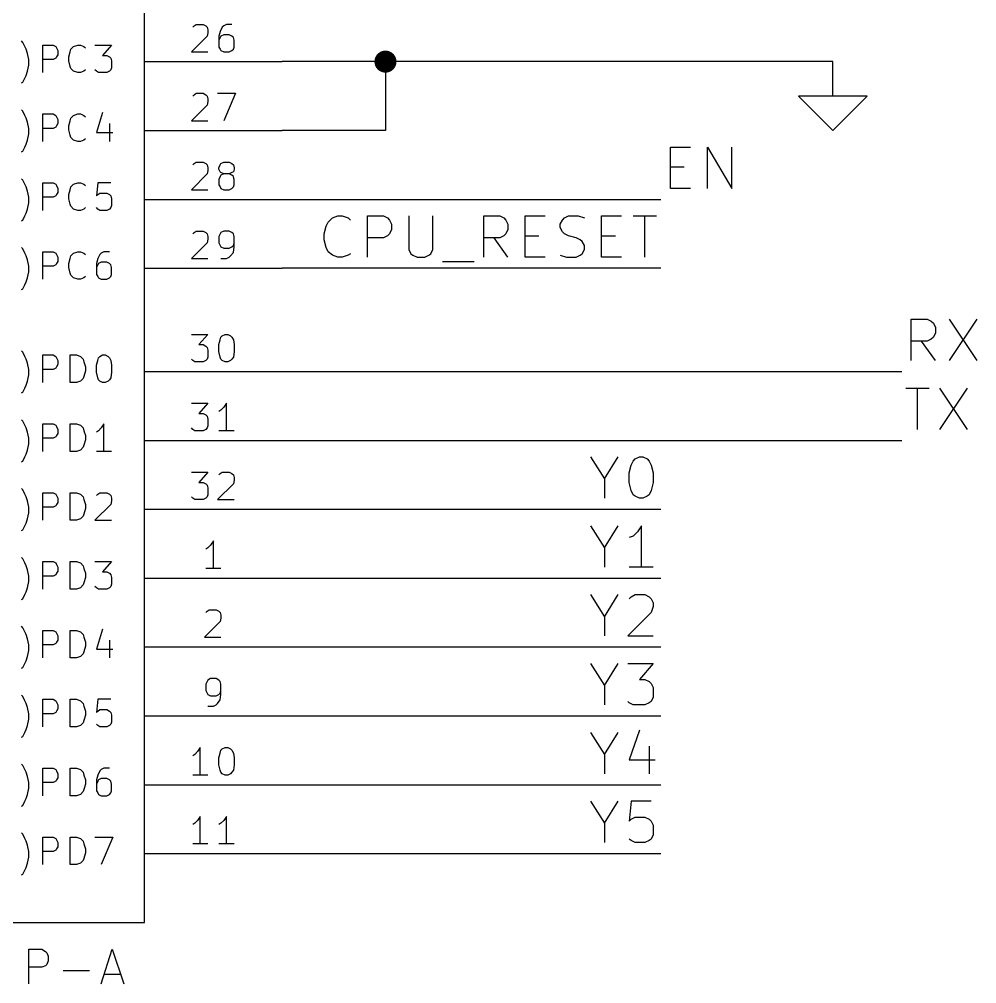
# Model space of a CAD drawing. Extents: x 4000 to 196000, y 4000 to 146000.
# Drawn here: x 50680 to 64590, y 107110 to 121115 of the extents above; entities that cross this region are included whole.
import ezdxf

# ---------------------------------------------------------------- set-up
doc = ezdxf.new("R2010")
doc.units = 0
doc.layers.add('BLACK', color=1, linetype='CONTINUOUS')

msp = doc.modelspace()

# ---------------------------------------------------------------- linework, layer by layer
at = {"layer": 'BLACK'}
for p, q in [((52500, 108000), (52500, 133000)), ((53200, 121000), (53220, 121020)), ((53220, 121020), (53250, 121040)), ((53250, 121040), (53350, 121040)), ((53350, 121040), (53390, 121020)), ((53390, 121020), (53410, 121000)), ((53650, 121020), (53630, 121000)), ((53690, 121040), (53650, 121020)), ((53770, 121040), (53690, 121040)), ((53410, 120870), (53180, 120640)), ((53410, 121000), (53420, 120960)), ((53420, 120920), (53410, 120870)), ((53420, 120960), (53420, 120920)), ((53600, 120940), (53580, 120870)), ((53580, 120870), (53580, 120710)), ((53630, 121000), (53600, 120940)), ((53610, 120870), (53600, 120850)), ((53650, 120890), (53610, 120870)), ((53730, 120890), (53650, 120890)), ((53770, 120870), (53730, 120890)), ((53790, 120850), (53770, 120870)), ((50730, 120780), (50710, 120800)), ((50760, 120720), (50730, 120780)), ((51020, 120340), (51020, 120740)), ((51020, 120740), (51170, 120740)), ((51170, 120740), (51210, 120720)), ((51470, 120720), (51530, 120740)), ((51530, 120740), (51570, 120740)), ((51570, 120740), (51620, 120720)), ((51780, 120740), (52020, 120740)), ((52020, 120740), (51890, 120590)), ((53600, 120850), (53580, 120810)), ((53800, 120810), (53790, 120850)), ((53800, 120710), (53800, 120810)), ((50780, 120680), (50760, 120720)), ((50800, 120620), (50780, 120680)), ((50820, 120530), (50800, 120620)), ((51210, 120720), (51220, 120700)), ((51220, 120700), (51240, 120660)), ((51240, 120600), (51220, 120570)), ((51240, 120660), (51240, 120600)), ((51400, 120570), (51420, 120640)), ((51420, 120640), (51430, 120680)), ((51430, 120680), (51470, 120720)), ((51620, 120720), (51640, 120700)), ((51890, 120590), (51950, 120590)), ((51950, 120590), (51990, 120570)), ((53180, 120640), (53420, 120640)), ((53580, 120710), (53600, 120680)), ((53600, 120680), (53610, 120660)), ((53610, 120660), (53650, 120640)), ((53650, 120640), (53730, 120640)), ((53730, 120640), (53770, 120660)), ((53770, 120660), (53790, 120680)), ((53790, 120680), (53800, 120710)), ((50800, 120360), (50820, 120450)), ((50820, 120450), (50820, 120530)), ((51170, 120530), (51020, 120530)), ((51210, 120550), (51170, 120530)), ((51220, 120570), (51210, 120550)), ((51400, 120510), (51400, 120570)), ((51420, 120430), (51400, 120510)), ((51990, 120570), (52010, 120550)), ((52010, 120550), (52020, 120510)), ((52020, 120510), (52020, 120410)), ((52500, 120500), (54500, 120500)), ((62500, 120500), (54500, 120500)), ((56000, 120500), (56000, 119500)), ((62500, 120000), (62500, 120500)), ((50780, 120300), (50800, 120360)), ((51430, 120400), (51420, 120430)), ((51470, 120360), (51430, 120400)), ((51530, 120340), (51470, 120360)), ((51570, 120340), (51530, 120340)), ((51620, 120360), (51570, 120340)), ((51640, 120380), (51620, 120360)), ((51800, 120360), (51780, 120380)), ((51830, 120340), (51800, 120360)), ((51950, 120340), (51830, 120340)), ((51990, 120360), (51950, 120340)), ((52010, 120380), (51990, 120360)), ((52020, 120410), (52010, 120380)), ((50710, 120190), (50730, 120200)), ((50730, 120200), (50760, 120260)), ((50760, 120260), (50780, 120300)), ((53220, 120020), (53250, 120040)), ((53250, 120040), (53350, 120040)), ((53350, 120040), (53390, 120020)), ((53560, 120040), (53820, 120040)), ((53820, 120040), (53650, 119640)), ((53200, 120000), (53220, 120020)), ((53390, 120020), (53410, 120000)), ((53410, 120000), (53420, 119960)), ((53420, 119920), (53410, 119870)), ((53420, 119960), (53420, 119920)), ((62000, 120000), (62500, 119500)), ((63000, 120000), (62000, 120000)), ((62500, 119500), (63000, 120000)), ((50730, 119780), (50710, 119800)), ((50760, 119720), (50730, 119780)), ((51890, 119760), (51800, 119470)), ((53410, 119870), (53180, 119640)), ((50780, 119680), (50760, 119720)), ((50800, 119620), (50780, 119680)), ((50820, 119530), (50800, 119620)), ((51020, 119340), (51020, 119740)), ((51020, 119740), (51170, 119740)), ((51170, 119740), (51210, 119720)), ((51210, 119720), (51220, 119700)), ((51220, 119700), (51240, 119660)), ((51240, 119660), (51240, 119600)), ((51400, 119570), (51420, 119640)), ((51420, 119640), (51430, 119680)), ((51430, 119680), (51470, 119720)), ((51470, 119720), (51530, 119740)), ((51530, 119740), (51570, 119740)), ((51570, 119740), (51620, 119720)), ((51620, 119720), (51640, 119700)), ((53180, 119640), (53420, 119640)), ((50820, 119450), (50820, 119530)), ((51170, 119530), (51020, 119530)), ((51210, 119550), (51170, 119530)), ((51220, 119570), (51210, 119550)), ((51240, 119600), (51220, 119570)), ((51400, 119510), (51400, 119570)), ((51420, 119430), (51400, 119510)), ((51800, 119470), (52040, 119470)), ((51990, 119600), (51990, 119340)), ((52500, 119500), (54500, 119500)), ((56000, 119500), (54500, 119500)), ((50780, 119300), (50800, 119360)), ((50800, 119360), (50820, 119450)), ((51430, 119400), (51420, 119430)), ((51470, 119360), (51430, 119400)), ((51530, 119340), (51470, 119360)), ((51570, 119340), (51530, 119340)), ((51620, 119360), (51570, 119340)), ((51640, 119380), (51620, 119360)), ((50710, 119190), (50730, 119200)), ((50730, 119200), (50760, 119260)), ((50760, 119260), (50780, 119300)), ((60140, 118660), (60140, 119260)), ((60140, 119260), (60430, 119260)), ((60680, 118660), (60680, 119260)), ((60680, 119260), (61030, 118660)), ((61030, 118660), (61030, 119260)), ((53200, 119000), (53220, 119020)), ((53220, 119020), (53250, 119040)), ((53250, 119040), (53350, 119040)), ((53350, 119040), (53390, 119020)), ((53390, 119020), (53410, 119000)), ((53410, 119000), (53420, 118960)), ((53420, 118920), (53410, 118870)), ((53420, 118960), (53420, 118920)), ((53580, 118960), (53600, 119000)), ((53580, 118940), (53580, 118960)), ((53600, 118900), (53580, 118940)), ((53600, 119000), (53610, 119020)), ((53610, 119020), (53650, 119040)), ((53650, 119040), (53730, 119040)), ((53730, 119040), (53770, 119020)), ((53770, 119020), (53790, 119000)), ((53790, 119000), (53800, 118960)), ((53800, 118940), (53790, 118900)), ((53800, 118960), (53800, 118940)), ((60140, 118970), (60340, 118970)), ((50730, 118780), (50710, 118800)), ((50760, 118720), (50730, 118780)), ((53410, 118870), (53180, 118640)), ((53600, 118830), (53580, 118790)), ((53580, 118790), (53580, 118710)), ((53610, 118890), (53600, 118900)), ((53610, 118850), (53600, 118830)), ((53650, 118870), (53610, 118890)), ((53650, 118870), (53610, 118850)), ((53730, 118870), (53650, 118870)), ((53770, 118890), (53730, 118870)), ((53770, 118850), (53730, 118870)), ((53790, 118900), (53770, 118890)), ((53790, 118830), (53770, 118850)), ((53800, 118790), (53790, 118830)), ((53800, 118710), (53800, 118790)), ((50780, 118680), (50760, 118720)), ((50800, 118620), (50780, 118680)), ((51020, 118340), (51020, 118740)), ((51020, 118740), (51170, 118740)), ((51170, 118740), (51210, 118720)), ((51210, 118720), (51220, 118700)), ((51220, 118700), (51240, 118660)), ((51240, 118660), (51240, 118600)), ((51400, 118570), (51420, 118640)), ((51420, 118640), (51430, 118680)), ((51430, 118680), (51470, 118720)), ((51470, 118720), (51530, 118740)), ((51530, 118740), (51570, 118740)), ((51570, 118740), (51620, 118720)), ((51620, 118720), (51640, 118700)), ((51820, 118740), (51800, 118550)), ((52010, 118740), (51820, 118740)), ((53180, 118640), (53420, 118640)), ((53580, 118710), (53600, 118680)), ((53600, 118680), (53610, 118660)), ((53610, 118660), (53650, 118640)), ((53650, 118640), (53730, 118640)), ((53730, 118640), (53770, 118660)), ((53770, 118660), (53790, 118680)), ((53790, 118680), (53800, 118710)), ((60430, 118660), (60140, 118660)), ((50820, 118530), (50800, 118620)), ((50820, 118450), (50820, 118530)), ((51170, 118530), (51020, 118530)), ((51210, 118550), (51170, 118530)), ((51220, 118570), (51210, 118550)), ((51240, 118600), (51220, 118570)), ((51400, 118510), (51400, 118570)), ((51420, 118430), (51400, 118510)), ((51800, 118550), (51820, 118570)), ((51820, 118570), (51850, 118590)), ((51850, 118590), (51950, 118590)), ((51950, 118590), (51990, 118570)), ((51990, 118570), (52010, 118550)), ((52010, 118550), (52020, 118510)), ((52020, 118510), (52020, 118410)), ((52500, 118500), (54500, 118500)), ((54500, 118500), (60000, 118500)), ((50780, 118300), (50800, 118360)), ((50800, 118360), (50820, 118450)), ((51430, 118400), (51420, 118430)), ((51470, 118360), (51430, 118400)), ((51530, 118340), (51470, 118360)), ((51620, 118360), (51570, 118340)), ((51640, 118380), (51620, 118360)), ((51820, 118360), (51800, 118380)), ((51850, 118340), (51820, 118360)), ((51990, 118360), (51950, 118340)), ((52010, 118380), (51990, 118360)), ((52020, 118410), (52010, 118380)), ((50730, 118200), (50760, 118260)), ((50760, 118260), (50780, 118300)), ((51570, 118340), (51530, 118340)), ((51950, 118340), (51850, 118340)), ((55170, 118170), (55230, 118230)), ((55230, 118230), (55310, 118260)), ((55310, 118260), (55370, 118260)), ((55370, 118260), (55460, 118230)), ((55460, 118230), (55490, 118200)), ((55740, 117660), (55740, 118260)), ((55740, 118260), (55970, 118260)), ((55970, 118260), (56030, 118230)), ((56030, 118230), (56060, 118200)), ((56340, 118260), (56340, 117770)), ((56690, 117770), (56690, 118260)), ((57430, 117660), (57430, 118260)), ((57430, 118260), (57660, 118260)), ((57660, 118260), (57720, 118230)), ((57720, 118230), (57750, 118200)), ((58030, 117660), (58030, 118260)), ((58030, 118260), (58320, 118260)), ((58570, 118200), (58600, 118230)), ((58600, 118230), (58660, 118260)), ((58660, 118260), (58800, 118260)), ((58800, 118260), (58890, 118230)), ((59140, 117660), (59140, 118260)), ((59140, 118260), (59430, 118260)), ((59600, 118260), (59940, 118260)), ((59770, 117660), (59770, 118260)), ((50710, 118190), (50730, 118200)), ((55110, 118000), (55140, 118110)), ((55140, 118110), (55170, 118170)), ((56060, 118200), (56090, 118140)), ((56090, 118140), (56090, 118060)), ((57750, 118200), (57780, 118140)), ((57780, 118140), (57780, 118060)), ((58540, 118140), (58570, 118200)), ((58540, 118090), (58540, 118140)), ((58570, 118030), (58540, 118090)), ((53200, 118000), (53220, 118020)), ((53220, 118020), (53250, 118040)), ((53250, 118040), (53350, 118040)), ((53350, 118040), (53390, 118020)), ((53390, 118020), (53410, 118000)), ((53410, 118000), (53420, 117960)), ((53420, 117960), (53420, 117920)), ((53600, 118000), (53580, 117960)), ((53580, 117960), (53580, 117870)), ((53610, 118020), (53600, 118000)), ((53650, 118040), (53610, 118020)), ((53730, 118040), (53650, 118040)), ((53770, 118020), (53730, 118040)), ((53790, 118000), (53770, 118020)), ((53800, 117960), (53790, 118000)), ((53800, 117810), (53800, 117960)), ((55110, 117910), (55110, 118000)), ((55970, 117940), (55740, 117940)), ((56030, 117970), (55970, 117940)), ((56060, 118000), (56030, 117970)), ((56090, 118060), (56060, 118000)), ((57660, 117940), (57430, 117940)), ((57780, 117660), (57580, 117940)), ((57720, 117970), (57660, 117940)), ((57750, 118000), (57720, 117970)), ((57780, 118060), (57750, 118000)), ((58030, 117970), (58230, 117970)), ((58600, 118000), (58570, 118030)), ((58660, 117970), (58600, 118000)), ((58770, 117940), (58660, 117970)), ((58830, 117910), (58770, 117940)), ((59140, 117970), (59340, 117970)), ((50730, 117780), (50710, 117800)), ((53410, 117870), (53180, 117640)), ((53420, 117920), (53410, 117870)), ((53580, 117870), (53600, 117830)), ((53600, 117830), (53610, 117810)), ((53610, 117810), (53650, 117790)), ((53650, 117790), (53730, 117790)), ((53730, 117790), (53770, 117810)), ((53770, 117810), (53790, 117830)), ((53790, 117830), (53800, 117870)), ((53790, 117730), (53800, 117810)), ((55140, 117800), (55110, 117910)), ((55170, 117740), (55140, 117800)), ((58860, 117890), (58830, 117910)), ((58890, 117830), (58860, 117890)), ((58890, 117770), (58890, 117830)), ((50760, 117720), (50730, 117780)), ((50780, 117680), (50760, 117720)), ((50800, 117620), (50780, 117680)), ((51020, 117340), (51020, 117740)), ((51020, 117740), (51170, 117740)), ((51170, 117740), (51210, 117720)), ((51210, 117720), (51220, 117700)), ((51220, 117700), (51240, 117660)), ((51240, 117660), (51240, 117600)), ((51420, 117640), (51430, 117680)), ((51430, 117680), (51470, 117720)), ((51470, 117720), (51530, 117740)), ((51530, 117740), (51570, 117740)), ((51570, 117740), (51620, 117720)), ((51620, 117720), (51640, 117700)), ((51850, 117700), (51820, 117640)), ((51870, 117720), (51850, 117700)), ((51910, 117740), (51870, 117720)), ((51990, 117740), (51910, 117740)), ((53690, 117640), (53730, 117660)), ((53730, 117660), (53750, 117680)), ((53750, 117680), (53790, 117730)), ((55230, 117690), (55170, 117740)), ((55310, 117660), (55230, 117690)), ((55370, 117660), (55310, 117660)), ((55460, 117690), (55370, 117660)), ((55490, 117710), (55460, 117690)), ((56340, 117770), (56370, 117710)), ((56370, 117710), (56400, 117690)), ((56400, 117690), (56460, 117660)), ((56460, 117660), (56570, 117660)), ((56570, 117660), (56630, 117690)), ((56630, 117690), (56660, 117710)), ((56660, 117710), (56690, 117770)), ((58320, 117660), (58030, 117660)), ((58540, 117690), (58630, 117660)), ((58630, 117660), (58770, 117660)), ((58770, 117660), (58830, 117690)), ((58830, 117690), (58860, 117710)), ((58860, 117710), (58890, 117770)), ((59430, 117660), (59140, 117660)), ((50820, 117530), (50800, 117620)), ((50820, 117450), (50820, 117530)), ((51170, 117530), (51020, 117530)), ((51210, 117550), (51170, 117530)), ((51220, 117570), (51210, 117550)), ((51240, 117600), (51220, 117570)), ((51400, 117570), (51420, 117640)), ((51400, 117510), (51400, 117570)), ((51420, 117430), (51400, 117510)), ((51820, 117640), (51800, 117570)), ((51800, 117570), (51800, 117410)), ((51820, 117550), (51800, 117510)), ((51830, 117570), (51820, 117550)), ((51870, 117590), (51830, 117570)), ((51950, 117590), (51870, 117590)), ((51990, 117570), (51950, 117590)), ((52010, 117550), (51990, 117570)), ((52020, 117510), (52010, 117550)), ((52020, 117410), (52020, 117510)), ((53180, 117640), (53420, 117640)), ((53610, 117640), (53690, 117640)), ((56830, 117600), (57290, 117600)), ((50800, 117360), (50820, 117450)), ((51430, 117400), (51420, 117430)), ((51470, 117360), (51430, 117400)), ((51640, 117380), (51620, 117360)), ((51800, 117410), (51820, 117380)), ((51820, 117380), (51830, 117360)), ((51990, 117360), (52010, 117380)), ((52010, 117380), (52020, 117410)), ((52500, 117500), (54500, 117500)), ((60000, 117500), (54500, 117500)), ((50730, 117200), (50760, 117260)), ((50760, 117260), (50780, 117300)), ((50780, 117300), (50800, 117360)), ((51530, 117340), (51470, 117360)), ((51570, 117340), (51530, 117340)), ((51620, 117360), (51570, 117340)), ((51830, 117360), (51870, 117340)), ((51870, 117340), (51950, 117340)), ((51950, 117340), (51990, 117360)), ((50710, 117190), (50730, 117200)), ((63640, 116160), (63640, 116760)), ((63640, 116760), (63870, 116760)), ((63870, 116760), (63930, 116730)), ((63930, 116730), (63960, 116700)), ((63960, 116700), (63990, 116640)), ((64190, 116760), (64590, 116160)), ((64590, 116760), (64190, 116160)), ((53180, 116540), (53420, 116540)), ((53420, 116540), (53290, 116390)), ((53630, 116520), (53670, 116540)), ((53670, 116540), (53710, 116540)), ((53710, 116540), (53750, 116520)), ((63990, 116560), (63960, 116500)), ((63990, 116640), (63990, 116560)), ((53290, 116390), (53350, 116390)), ((53350, 116390), (53390, 116370)), ((53580, 116390), (53600, 116460)), ((53580, 116290), (53580, 116390)), ((53600, 116460), (53610, 116500)), ((53610, 116500), (53630, 116520)), ((53750, 116520), (53770, 116500)), ((53770, 116500), (53790, 116460)), ((53790, 116460), (53800, 116390)), ((53800, 116390), (53800, 116290)), ((63870, 116440), (63640, 116440)), ((63990, 116160), (63790, 116440)), ((63930, 116470), (63870, 116440)), ((63960, 116500), (63930, 116470)), ((50730, 116280), (50710, 116300)), ((50760, 116220), (50730, 116280)), ((53390, 116370), (53410, 116350)), ((53410, 116350), (53420, 116310)), ((53420, 116310), (53420, 116210)), ((53600, 116210), (53580, 116290)), ((53800, 116290), (53790, 116210)), ((50780, 116180), (50760, 116220)), ((50800, 116120), (50780, 116180)), ((50820, 116030), (50800, 116120)), ((51020, 115840), (51020, 116240)), ((51020, 116240), (51170, 116240)), ((51170, 116240), (51210, 116220)), ((51210, 116220), (51220, 116200)), ((51220, 116200), (51240, 116160)), ((51240, 116160), (51240, 116100)), ((51420, 115840), (51420, 116240)), ((51420, 116240), (51510, 116240)), ((51510, 116240), (51570, 116220)), ((51570, 116220), (51610, 116180)), ((51610, 116180), (51620, 116140)), ((51620, 116140), (51640, 116070)), ((51800, 116090), (51820, 116160)), ((51820, 116160), (51830, 116200)), ((51830, 116200), (51850, 116220)), ((51850, 116220), (51890, 116240)), ((51890, 116240), (51930, 116240)), ((51930, 116240), (51970, 116220)), ((51970, 116220), (51990, 116200)), ((51990, 116200), (52010, 116160)), ((52010, 116160), (52020, 116090)), ((53200, 116160), (53180, 116180)), ((53230, 116140), (53200, 116160)), ((53350, 116140), (53230, 116140)), ((53390, 116160), (53350, 116140)), ((53410, 116180), (53390, 116160)), ((53420, 116210), (53410, 116180)), ((53610, 116180), (53600, 116210)), ((53630, 116160), (53610, 116180)), ((53670, 116140), (53630, 116160)), ((53710, 116140), (53670, 116140)), ((53750, 116160), (53710, 116140)), ((53770, 116180), (53750, 116160)), ((53790, 116210), (53770, 116180)), ((50820, 115950), (50820, 116030)), ((51170, 116030), (51020, 116030)), ((51210, 116050), (51170, 116030)), ((51220, 116070), (51210, 116050)), ((51240, 116100), (51220, 116070)), ((51640, 116010), (51620, 115930)), ((51640, 116070), (51640, 116010)), ((51800, 115990), (51800, 116090)), ((51820, 115910), (51800, 115990)), ((52020, 115990), (52010, 115910)), ((52020, 116090), (52020, 115990)), ((52500, 116000), (54500, 116000)), ((54500, 116000), (63500, 116000)), ((50780, 115800), (50800, 115860)), ((50800, 115860), (50820, 115950)), ((51510, 115840), (51420, 115840)), ((51570, 115860), (51510, 115840)), ((51610, 115900), (51570, 115860)), ((51620, 115930), (51610, 115900)), ((51830, 115880), (51820, 115910)), ((51850, 115860), (51830, 115880)), ((51890, 115840), (51850, 115860)), ((51930, 115840), (51890, 115840)), ((51970, 115860), (51930, 115840)), ((51990, 115880), (51970, 115860)), ((52010, 115910), (51990, 115880)), ((50710, 115690), (50730, 115700)), ((50730, 115700), (50760, 115760)), ((50760, 115760), (50780, 115800)), ((63560, 115760), (63900, 115760)), ((63730, 115160), (63730, 115760)), ((64050, 115760), (64450, 115160)), ((64450, 115760), (64050, 115160)), ((53180, 115540), (53420, 115540)), ((53420, 115540), (53290, 115390)), ((53610, 115440), (53580, 115420)), ((53650, 115480), (53610, 115440)), ((53690, 115540), (53650, 115480)), ((53690, 115140), (53690, 115540)), ((50730, 115280), (50710, 115300)), ((50760, 115220), (50730, 115280)), ((53290, 115390), (53350, 115390)), ((53350, 115390), (53390, 115370)), ((53390, 115370), (53410, 115350)), ((53410, 115350), (53420, 115310)), ((53420, 115310), (53420, 115210)), ((50780, 115180), (50760, 115220)), ((50800, 115120), (50780, 115180)), ((51020, 114840), (51020, 115240)), ((51020, 115240), (51170, 115240)), ((51170, 115240), (51210, 115220)), ((51210, 115220), (51220, 115200)), ((51220, 115200), (51240, 115160)), ((51240, 115160), (51240, 115100)), ((51420, 114840), (51420, 115240)), ((51420, 115240), (51510, 115240)), ((51510, 115240), (51570, 115220)), ((51570, 115220), (51610, 115180)), ((51610, 115180), (51620, 115140)), ((51620, 115140), (51640, 115070)), ((51830, 115140), (51800, 115120)), ((51870, 115180), (51830, 115140)), ((51910, 115240), (51870, 115180)), ((51910, 114840), (51910, 115240)), ((53200, 115160), (53180, 115180)), ((53230, 115140), (53200, 115160)), ((53350, 115140), (53230, 115140)), ((53390, 115160), (53350, 115140)), ((53410, 115180), (53390, 115160)), ((53420, 115210), (53410, 115180)), ((53800, 115140), (53580, 115140)), ((50820, 115030), (50800, 115120)), ((50820, 114950), (50820, 115030)), ((51170, 115030), (51020, 115030)), ((51210, 115050), (51170, 115030)), ((51220, 115070), (51210, 115050)), ((51240, 115100), (51220, 115070)), ((51640, 115010), (51620, 114930)), ((51640, 115070), (51640, 115010)), ((52500, 115000), (54500, 115000)), ((54500, 115000), (63500, 115000)), ((50780, 114800), (50800, 114860)), ((50800, 114860), (50820, 114950)), ((51570, 114860), (51510, 114840)), ((51610, 114900), (51570, 114860)), ((51620, 114930), (51610, 114900)), ((50730, 114700), (50760, 114760)), ((50760, 114760), (50780, 114800)), ((51510, 114840), (51420, 114840)), ((52020, 114840), (51800, 114840)), ((58980, 114760), (59180, 114440)), ((59180, 114440), (59380, 114760)), ((59600, 114700), (59630, 114730)), ((59630, 114730), (59690, 114760)), ((59690, 114760), (59740, 114760)), ((59740, 114760), (59800, 114730)), ((59800, 114730), (59830, 114700)), ((50710, 114690), (50730, 114700)), ((59540, 114530), (59570, 114640)), ((59570, 114640), (59600, 114700)), ((59830, 114700), (59860, 114640)), ((59860, 114640), (59890, 114530)), ((53180, 114540), (53420, 114540)), ((53420, 114540), (53290, 114390)), ((53580, 114500), (53600, 114520)), ((53600, 114520), (53630, 114540)), ((53630, 114540), (53730, 114540)), ((53730, 114540), (53770, 114520)), ((53770, 114520), (53790, 114500)), ((53790, 114500), (53800, 114460)), ((53800, 114460), (53800, 114420)), ((59180, 114440), (59180, 114160)), ((59540, 114390), (59540, 114530)), ((59890, 114530), (59890, 114390)), ((50730, 114280), (50710, 114300)), ((53290, 114390), (53350, 114390)), ((53350, 114390), (53390, 114370)), ((53390, 114370), (53410, 114350)), ((53410, 114350), (53420, 114310)), ((53420, 114310), (53420, 114210)), ((53790, 114370), (53560, 114140)), ((53800, 114420), (53790, 114370)), ((59570, 114270), (59540, 114390)), ((59890, 114390), (59860, 114270)), ((50760, 114220), (50730, 114280)), ((50780, 114180), (50760, 114220)), ((50800, 114120), (50780, 114180)), ((51020, 113840), (51020, 114240)), ((51020, 114240), (51170, 114240)), ((51170, 114240), (51210, 114220)), ((51210, 114220), (51220, 114200)), ((51220, 114200), (51240, 114160)), ((51240, 114160), (51240, 114100)), ((51420, 113840), (51420, 114240)), ((51420, 114240), (51510, 114240)), ((51510, 114240), (51570, 114220)), ((51570, 114220), (51610, 114180)), ((51610, 114180), (51620, 114140)), ((51800, 114200), (51820, 114220)), ((51820, 114220), (51850, 114240)), ((51850, 114240), (51950, 114240)), ((51950, 114240), (51990, 114220)), ((51990, 114220), (52010, 114200)), ((52010, 114200), (52020, 114160)), ((52020, 114160), (52020, 114120)), ((53200, 114160), (53180, 114180)), ((53230, 114140), (53200, 114160)), ((53390, 114160), (53350, 114140)), ((53410, 114180), (53390, 114160)), ((53420, 114210), (53410, 114180)), ((59600, 114210), (59570, 114270)), ((59630, 114190), (59600, 114210)), ((59690, 114160), (59630, 114190)), ((59740, 114160), (59690, 114160)), ((59800, 114190), (59740, 114160)), ((59830, 114210), (59800, 114190)), ((59860, 114270), (59830, 114210)), ((50820, 114030), (50800, 114120)), ((50820, 113950), (50820, 114030)), ((51170, 114030), (51020, 114030)), ((51210, 114050), (51170, 114030)), ((51220, 114070), (51210, 114050)), ((51240, 114100), (51220, 114070)), ((51620, 114140), (51640, 114070)), ((51640, 114010), (51620, 113930)), ((51640, 114070), (51640, 114010)), ((52010, 114070), (51780, 113840)), ((52020, 114120), (52010, 114070)), ((53350, 114140), (53230, 114140)), ((53560, 114140), (53800, 114140)), ((50800, 113860), (50820, 113950)), ((51610, 113900), (51570, 113860)), ((51620, 113930), (51610, 113900)), ((52500, 114000), (54500, 114000)), ((54500, 114000), (60000, 114000)), ((50730, 113700), (50760, 113760)), ((50760, 113760), (50780, 113800)), ((50780, 113800), (50800, 113860)), ((51510, 113840), (51420, 113840)), ((51570, 113860), (51510, 113840)), ((51780, 113840), (52020, 113840)), ((58980, 113760), (59180, 113440)), ((59180, 113440), (59380, 113760)), ((59720, 113760), (59660, 113670)), ((59720, 113160), (59720, 113760)), ((50710, 113690), (50730, 113700)), ((59600, 113610), (59540, 113590)), ((59660, 113670), (59600, 113610)), ((53460, 113480), (53420, 113440)), ((53500, 113540), (53460, 113480)), ((53500, 113140), (53500, 113540)), ((53420, 113440), (53390, 113420)), ((59180, 113440), (59180, 113160)), ((50730, 113280), (50710, 113300)), ((50760, 113220), (50730, 113280)), ((50780, 113180), (50760, 113220)), ((50800, 113120), (50780, 113180)), ((51020, 112840), (51020, 113240)), ((51020, 113240), (51170, 113240)), ((51170, 113240), (51210, 113220)), ((51210, 113220), (51220, 113200)), ((51220, 113200), (51240, 113160)), ((51420, 112840), (51420, 113240)), ((51420, 113240), (51510, 113240)), ((51510, 113240), (51570, 113220)), ((51570, 113220), (51610, 113180)), ((51610, 113180), (51620, 113140)), ((51780, 113240), (52020, 113240)), ((52020, 113240), (51890, 113090)), ((50820, 113030), (50800, 113120)), ((50820, 112950), (50820, 113030)), ((51170, 113030), (51020, 113030)), ((51210, 113050), (51170, 113030)), ((51220, 113070), (51210, 113050)), ((51240, 113100), (51220, 113070)), ((51240, 113160), (51240, 113100)), ((51620, 113140), (51640, 113070)), ((51640, 113070), (51640, 113010)), ((51890, 113090), (51950, 113090)), ((51950, 113090), (51990, 113070)), ((51990, 113070), (52010, 113050)), ((52010, 113050), (52020, 113010)), ((53610, 113140), (53390, 113140)), ((59890, 113160), (59540, 113160)), ((50800, 112860), (50820, 112950)), ((51610, 112900), (51570, 112860)), ((51620, 112930), (51610, 112900)), ((51640, 113010), (51620, 112930)), ((52020, 112910), (52010, 112880)), ((52020, 113010), (52020, 112910)), ((52500, 113000), (54500, 113000)), ((54500, 113000), (60000, 113000)), ((50730, 112700), (50760, 112760)), ((50760, 112760), (50780, 112800)), ((50780, 112800), (50800, 112860)), ((51510, 112840), (51420, 112840)), ((51570, 112860), (51510, 112840)), ((51800, 112860), (51780, 112880)), ((51830, 112840), (51800, 112860)), ((51950, 112840), (51830, 112840)), ((51990, 112860), (51950, 112840)), ((52010, 112880), (51990, 112860)), ((58980, 112760), (59180, 112440)), ((59180, 112440), (59380, 112760)), ((59570, 112730), (59630, 112760)), ((59630, 112760), (59770, 112760)), ((59770, 112760), (59830, 112730)), ((50710, 112690), (50730, 112700)), ((59540, 112700), (59570, 112730)), ((59830, 112730), (59860, 112700)), ((59860, 112700), (59890, 112640)), ((59890, 112640), (59890, 112590)), ((53390, 112500), (53410, 112520)), ((53410, 112520), (53440, 112540)), ((53440, 112540), (53540, 112540)), ((53540, 112540), (53580, 112520)), ((53580, 112520), (53600, 112500)), ((53600, 112500), (53610, 112460)), ((59860, 112500), (59520, 112160)), ((59890, 112590), (59860, 112500)), ((53600, 112370), (53370, 112140)), ((53610, 112420), (53600, 112370)), ((53610, 112460), (53610, 112420)), ((59180, 112440), (59180, 112160)), ((50730, 112280), (50710, 112300)), ((50760, 112220), (50730, 112280)), ((50780, 112180), (50760, 112220)), ((51020, 111840), (51020, 112240)), ((51020, 112240), (51170, 112240)), ((51170, 112240), (51210, 112220)), ((51210, 112220), (51220, 112200)), ((51220, 112200), (51240, 112160)), ((51420, 111840), (51420, 112240)), ((51420, 112240), (51510, 112240)), ((51510, 112240), (51570, 112220)), ((51570, 112220), (51610, 112180)), ((51890, 112260), (51800, 111970)), ((50800, 112120), (50780, 112180)), ((50820, 112030), (50800, 112120)), ((51210, 112050), (51170, 112030)), ((51220, 112070), (51210, 112050)), ((51240, 112100), (51220, 112070)), ((51240, 112160), (51240, 112100)), ((51610, 112180), (51620, 112140)), ((51620, 112140), (51640, 112070)), ((51640, 112070), (51640, 112010)), ((51990, 112100), (51990, 111840)), ((53370, 112140), (53610, 112140)), ((59520, 112160), (59890, 112160)), ((50800, 111860), (50820, 111950)), ((50820, 111950), (50820, 112030)), ((51170, 112030), (51020, 112030)), ((51610, 111900), (51570, 111860)), ((51620, 111930), (51610, 111900)), ((51640, 112010), (51620, 111930)), ((51800, 111970), (52040, 111970)), ((52500, 112000), (54500, 112000)), ((54500, 112000), (60000, 112000)), ((50730, 111700), (50760, 111760)), ((50760, 111760), (50780, 111800)), ((50780, 111800), (50800, 111860)), ((51510, 111840), (51420, 111840)), ((51570, 111860), (51510, 111840)), ((58980, 111760), (59180, 111440)), ((59180, 111440), (59380, 111760)), ((59520, 111760), (59890, 111760)), ((59890, 111760), (59690, 111530)), ((50710, 111690), (50730, 111700)), ((53410, 111500), (53390, 111460)), ((53420, 111520), (53410, 111500)), ((53460, 111540), (53420, 111520)), ((53540, 111540), (53460, 111540)), ((53580, 111520), (53540, 111540)), ((53600, 111500), (53580, 111520)), ((53610, 111460), (53600, 111500)), ((59690, 111530), (59770, 111530)), ((59770, 111530), (59830, 111500)), ((59830, 111500), (59860, 111470)), ((53390, 111460), (53390, 111370)), ((53390, 111370), (53410, 111330)), ((53600, 111330), (53610, 111370)), ((53610, 111310), (53610, 111460)), ((59180, 111440), (59180, 111160)), ((59860, 111470), (59890, 111410)), ((59890, 111410), (59890, 111270)), ((50730, 111280), (50710, 111300)), ((50760, 111220), (50730, 111280)), ((50780, 111180), (50760, 111220)), ((51020, 110840), (51020, 111240)), ((51020, 111240), (51170, 111240)), ((51170, 111240), (51210, 111220)), ((51210, 111220), (51220, 111200)), ((51220, 111200), (51240, 111160)), ((51420, 110840), (51420, 111240)), ((51420, 111240), (51510, 111240)), ((51510, 111240), (51570, 111220)), ((51570, 111220), (51610, 111180)), ((51820, 111240), (51800, 111050)), ((52010, 111240), (51820, 111240)), ((53410, 111330), (53420, 111310)), ((53420, 111310), (53460, 111290)), ((53460, 111290), (53540, 111290)), ((53540, 111290), (53580, 111310)), ((53560, 111180), (53600, 111230)), ((53580, 111310), (53600, 111330)), ((53600, 111230), (53610, 111310)), ((59540, 111190), (59520, 111210)), ((59860, 111210), (59830, 111190)), ((59890, 111270), (59860, 111210)), ((50800, 111120), (50780, 111180)), ((50820, 111030), (50800, 111120)), ((51220, 111070), (51210, 111050)), ((51240, 111100), (51220, 111070)), ((51240, 111160), (51240, 111100)), ((51610, 111180), (51620, 111140)), ((51620, 111140), (51640, 111070)), ((51640, 111070), (51640, 111010)), ((51800, 111050), (51820, 111070)), ((51820, 111070), (51850, 111090)), ((51850, 111090), (51950, 111090)), ((51950, 111090), (51990, 111070)), ((51990, 111070), (52010, 111050)), ((53420, 111140), (53500, 111140)), ((53500, 111140), (53540, 111160)), ((53540, 111160), (53560, 111180)), ((59600, 111160), (59540, 111190)), ((59770, 111160), (59600, 111160)), ((59830, 111190), (59770, 111160)), ((50800, 110860), (50820, 110950)), ((50820, 110950), (50820, 111030)), ((51170, 111030), (51020, 111030)), ((51210, 111050), (51170, 111030)), ((51620, 110930), (51610, 110900)), ((51640, 111010), (51620, 110930)), ((52010, 111050), (52020, 111010)), ((52020, 111010), (52020, 110910)), ((52500, 111000), (54500, 111000)), ((54500, 111000), (60000, 111000)), ((50760, 110760), (50780, 110800)), ((50780, 110800), (50800, 110860)), ((51510, 110840), (51420, 110840)), ((51570, 110860), (51510, 110840)), ((51610, 110900), (51570, 110860)), ((51820, 110860), (51800, 110880)), ((51850, 110840), (51820, 110860)), ((51950, 110840), (51850, 110840)), ((51990, 110860), (51950, 110840)), ((52010, 110880), (51990, 110860)), ((52020, 110910), (52010, 110880)), ((59690, 110790), (59540, 110360)), ((50710, 110690), (50730, 110700)), ((50730, 110700), (50760, 110760)), ((58980, 110760), (59180, 110440)), ((59180, 110440), (59380, 110760)), ((53310, 110540), (53270, 110480)), ((53310, 110140), (53310, 110540)), ((53600, 110460), (53610, 110500)), ((53610, 110500), (53630, 110520)), ((53630, 110520), (53670, 110540)), ((53670, 110540), (53710, 110540)), ((53710, 110540), (53750, 110520)), ((53750, 110520), (53770, 110500)), ((53770, 110500), (53790, 110460)), ((59830, 110560), (59830, 110160)), ((53230, 110440), (53200, 110420)), ((53270, 110480), (53230, 110440)), ((53580, 110390), (53600, 110460)), ((53580, 110290), (53580, 110390)), ((53790, 110460), (53800, 110390)), ((53800, 110390), (53800, 110290)), ((59180, 110440), (59180, 110160)), ((59540, 110360), (59920, 110360)), ((50730, 110280), (50710, 110300)), ((50760, 110220), (50730, 110280)), ((50780, 110180), (50760, 110220)), ((51020, 109840), (51020, 110240)), ((51020, 110240), (51170, 110240)), ((51170, 110240), (51210, 110220)), ((51210, 110220), (51220, 110200)), ((51420, 109840), (51420, 110240)), ((51420, 110240), (51510, 110240)), ((51510, 110240), (51570, 110220)), ((51570, 110220), (51610, 110180)), ((51870, 110220), (51850, 110200)), ((51910, 110240), (51870, 110220)), ((51990, 110240), (51910, 110240)), ((53600, 110210), (53580, 110290)), ((53800, 110290), (53790, 110210)), ((50800, 110120), (50780, 110180)), ((50820, 110030), (50800, 110120)), ((51220, 110200), (51240, 110160)), ((51240, 110100), (51220, 110070)), ((51240, 110160), (51240, 110100)), ((51610, 110180), (51620, 110140)), ((51620, 110140), (51640, 110070)), ((51820, 110140), (51800, 110070)), ((51850, 110200), (51820, 110140)), ((51870, 110090), (51830, 110070)), ((51950, 110090), (51870, 110090)), ((51990, 110070), (51950, 110090)), ((53420, 110140), (53200, 110140)), ((53610, 110180), (53600, 110210)), ((53630, 110160), (53610, 110180)), ((53670, 110140), (53630, 110160)), ((53710, 110140), (53670, 110140)), ((53750, 110160), (53710, 110140)), ((53770, 110180), (53750, 110160)), ((53790, 110210), (53770, 110180)), ((50800, 109860), (50820, 109950)), ((50820, 109950), (50820, 110030)), ((51170, 110030), (51020, 110030)), ((51210, 110050), (51170, 110030)), ((51220, 110070), (51210, 110050)), ((51640, 110010), (51620, 109930)), ((51640, 110070), (51640, 110010)), ((51800, 110070), (51800, 109910)), ((51820, 110050), (51800, 110010)), ((51830, 110070), (51820, 110050)), ((52010, 110050), (51990, 110070)), ((52020, 110010), (52010, 110050)), ((52020, 109910), (52020, 110010)), ((52500, 110000), (54500, 110000)), ((54500, 110000), (60000, 110000)), ((50760, 109760), (50780, 109800)), ((50780, 109800), (50800, 109860)), ((51510, 109840), (51420, 109840)), ((51570, 109860), (51510, 109840)), ((51610, 109900), (51570, 109860)), ((51620, 109930), (51610, 109900)), ((51800, 109910), (51820, 109880)), ((51820, 109880), (51830, 109860)), ((51830, 109860), (51870, 109840)), ((51870, 109840), (51950, 109840)), ((51950, 109840), (51990, 109860)), ((51990, 109860), (52010, 109880)), ((52010, 109880), (52020, 109910)), ((50710, 109690), (50730, 109700)), ((50730, 109700), (50760, 109760)), ((58980, 109760), (59180, 109440)), ((59180, 109440), (59380, 109760)), ((59570, 109760), (59540, 109470)), ((59860, 109760), (59570, 109760)), ((53310, 109540), (53270, 109480)), ((53310, 109140), (53310, 109540)), ((53690, 109540), (53650, 109480)), ((53690, 109140), (53690, 109540)), ((59570, 109500), (59630, 109530)), ((59630, 109530), (59770, 109530)), ((59770, 109530), (59830, 109500)), ((53230, 109440), (53200, 109420)), ((53270, 109480), (53230, 109440)), ((53610, 109440), (53580, 109420)), ((53650, 109480), (53610, 109440)), ((59180, 109440), (59180, 109160)), ((59540, 109470), (59570, 109500)), ((59830, 109500), (59860, 109470)), ((59860, 109470), (59890, 109410)), ((59890, 109410), (59890, 109270)), ((50730, 109280), (50710, 109300)), ((50760, 109220), (50730, 109280)), ((51020, 108840), (51020, 109240)), ((51020, 109240), (51170, 109240)), ((51170, 109240), (51210, 109220)), ((51420, 108840), (51420, 109240)), ((51420, 109240), (51510, 109240)), ((51510, 109240), (51570, 109220)), ((51780, 109240), (52040, 109240)), ((52040, 109240), (51870, 108840)), ((59890, 109270), (59860, 109210)), ((50780, 109180), (50760, 109220)), ((50800, 109120), (50780, 109180)), ((50820, 109030), (50800, 109120)), ((51210, 109220), (51220, 109200)), ((51220, 109200), (51240, 109160)), ((51240, 109100), (51220, 109070)), ((51240, 109160), (51240, 109100)), ((51570, 109220), (51610, 109180)), ((51610, 109180), (51620, 109140)), ((51620, 109140), (51640, 109070)), ((53420, 109140), (53200, 109140)), ((53800, 109140), (53580, 109140)), ((59570, 109190), (59540, 109210)), ((59630, 109160), (59570, 109190)), ((59770, 109160), (59630, 109160)), ((59830, 109190), (59770, 109160)), ((59860, 109210), (59830, 109190)), ((50820, 108950), (50820, 109030)), ((51170, 109030), (51020, 109030)), ((51210, 109050), (51170, 109030)), ((51220, 109070), (51210, 109050)), ((51640, 109010), (51620, 108930)), ((51640, 109070), (51640, 109010)), ((52500, 109000), (54500, 109000)), ((54500, 109000), (60000, 109000)), ((50780, 108800), (50800, 108860)), ((50800, 108860), (50820, 108950)), ((51510, 108840), (51420, 108840)), ((51570, 108860), (51510, 108840)), ((51610, 108900), (51570, 108860)), ((51620, 108930), (51610, 108900)), ((50710, 108690), (50730, 108700)), ((50730, 108700), (50760, 108760)), ((50760, 108760), (50780, 108800)), ((37500, 108000), (52500, 108000)), ((50820, 107110), (50820, 107610)), ((50820, 107610), (51010, 107610)), ((51010, 107610), (51060, 107580)), ((51060, 107580), (51080, 107560)), ((51080, 107560), (51100, 107510)), ((51870, 107110), (52030, 107610)), ((52030, 107610), (52200, 107110)), ((51100, 107440), (51080, 107390)), ((51100, 107510), (51100, 107440)), ((51010, 107350), (50820, 107350)), ((51060, 107370), (51010, 107350)), ((51080, 107390), (51060, 107370)), ((51320, 107300), (51700, 107300)), ((51920, 107250), (52150, 107250))]:
    msp.add_line(p, q, dxfattribs=at)
at = {"layer": 'BLACK', "const_width": 160}
msp.add_lwpolyline([(55920, 120500, 1), (56080, 120500, 1)], format="xyb", close=True, dxfattribs=at)

doc.saveas('drawing.dxf')
